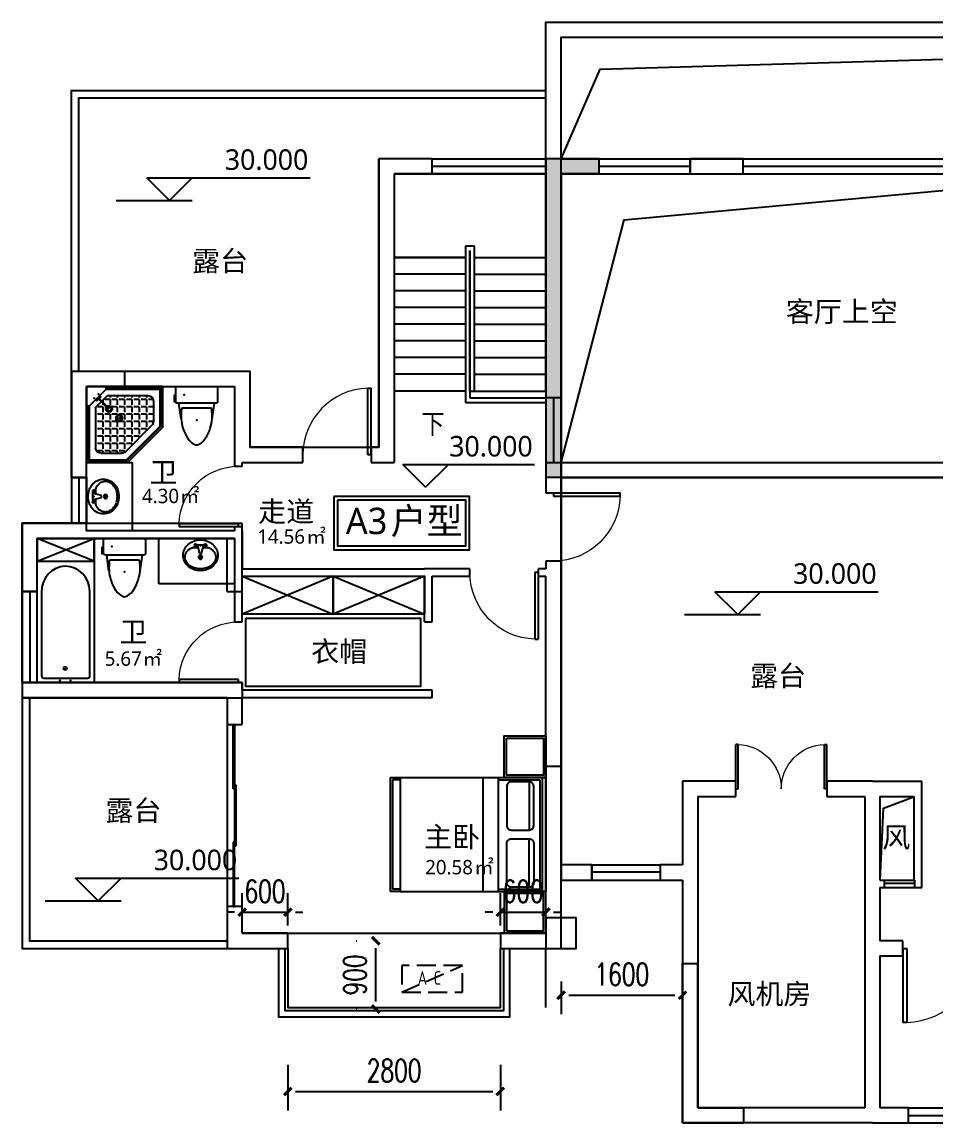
# Model space of a CAD drawing. Extents: x -1988865 to -1884162, y -260022 to -208037.
# Drawn here: x -1975855 to -1963818, y -245612 to -231112 of the extents above; entities that cross this region are included whole.
import ezdxf

# ---------------------------------------------------------------- set-up
doc = ezdxf.new("R2010")
doc.units = 0
doc.header["$LTSCALE"] = 1000
doc.header["$MEASUREMENT"] = 0
doc.linetypes.add('DASH', pattern=[0.35, 0.25, -0.1])
doc.linetypes.add('DOTE', pattern=[2.42, 2, -0.2, 0.02, -0.2])
for name, color, linetype in [('AREA', 6, 'Continuous'), ('BALCONY', 6, 'Continuous'), ('COLUMN', 9, 'Continuous'), ('DIM_ELEV', 3, 'Continuous'), ('DIM_SYMB', 3, 'Continuous'), ('DOTE', 177, 'DOTE'), ('FURNITURE', 167, 'Continuous'), ('K_EQUIPMENT', 6, 'Continuous'), ('LINE', 21, 'Continuous'), ('LVTRY', 6, 'Continuous'), ('PUB_DIM', 3, 'Continuous'), ('PUB_HATCH', 8, 'Continuous'), ('PUB_TEXT', 7, 'Continuous'), ('R_NAME', 1, 'Continuous'), ('STAIR', 2, 'Continuous'), ('WALL', 130, 'Continuous'), ('WINDOW', 153, 'Continuous')]:
    doc.layers.add(name, color=color, linetype=linetype)
doc.styles.add('_TCH_DIM_T3', font='SIMPLEX', dxfattribs={"width": 0.705882, "bigfont": 'GBCBIG'})
doc.styles.add('dim_font', font='tssdeng.shx', dxfattribs={"width": 0.7})
doc.styles.add('宋体字', font='msyh.ttf')
doc.styles.add('黑体', font='simhei.ttf', dxfattribs={"width": 0.85, "height": 10})
doc.dimstyles.new('_TCH_ARCH&&100', dxfattribs={"dimtxt": 297.5, "dimasz": 100, "dimexe": 250, "dimexo": 300, "dimgap": 126.25, "dimtad": 1, "dimdec": 0, "dimzin": 0, "dimdsep": 46, "dimtxsty": '_TCH_DIM_T3', "dimblk": '0912-_ArchTick', "dimcen": 0.09, "dimclrt": 7, "dimazin": 2, "dimtfac": 1, "dimtdec": 0, "dimtix": 1, "dimtmove": 2, "dimatfit": 3, "dimfxl": 1, "dimtolj": 1, "dimtzin": 0, "dimarcsym": 0})

# ---------------------------------------------------------------- blocks, each defined once
blk = doc.blocks.new('0912-0911-sdgeh5h43h55h')
at = {"layer": 'FURNITURE'}
for p, q in [((6183277, -683419), (6183277, -682790)), ((6184777, -682790), (6183277, -682790)), ((6184777, -684840), (6184777, -682790)), ((6184777, -682840), (6183277, -682840)), ((6184747, -682870), (6183307, -682870)), ((6183307, -683419), (6183307, -682870)), ((6184747, -683419), (6184747, -682870)), ((6183332, -683010), (6183969, -683010)), ((6184721, -683010), (6184085, -683010)), ((6184777, -683419), (6183277, -683419)), ((6183277, -684710), (6183277, -683419)), ((6184777, -683619), (6183277, -683619)), ((6184777, -684710), (6183277, -684710)), ((6183277, -684710), (6183277, -684840)), ((6183307, -684710), (6183307, -684810)), ((6184747, -684810), (6183307, -684810)), ((6184747, -684710), (6184747, -684810)), ((6184777, -684840), (6183277, -684840))]:
    blk.add_line(p, q, dxfattribs=at)
for points in [[(6182727, -683340), (6182727, -682790), (6183277, -682790), (6183277, -683340), (6182727, -683340), (6182727, -683160)], [(6185327, -683340), (6185327, -682790), (6184777, -682790), (6184777, -683340), (6185327, -683340), (6185327, -683160)]]:
    blk.add_lwpolyline(points, dxfattribs=at)
for points in [[(6182757, -683310), (6182757, -682820), (6183247, -682820), (6183247, -683310)], [(6185297, -683310), (6185297, -682820), (6184807, -682820), (6184807, -683310)]]:
    blk.add_lwpolyline(points, close=True, dxfattribs=at)
for points in [[(6183332, -683010), (6183332, -683245, 0.414214), (6183392, -683305), (6183909, -683305, 0.414214), (6183969, -683245), (6183969, -683010, 0.414214), (6183909, -682950), (6183392, -682950, 0.414214)], [(6184721, -683010), (6184721, -683245, -0.414214), (6184661, -683305), (6184144, -683305, -0.414214), (6184085, -683245), (6184085, -683010, -0.414214), (6184144, -682950), (6184661, -682950, -0.414214)]]:
    blk.add_lwpolyline(points, format="xyb", close=True, dxfattribs=at)
blk = doc.blocks.new('0912-0911-s1adf74asgasf')
at = {"layer": 'R_NAME'}
for points in [[(0, 700), (0, 0), (1790, 0), (1790, 700)], [(50, 650), (50, 50), (1740, 50), (1740, 650)]]:
    blk.add_lwpolyline(points, close=True, dxfattribs=at)
at = {"layer": 'R_NAME', "style": '宋体字'}
for s, p in [('户型', (751, 205)), ('A3', (159, 205))]:
    blk.add_text(s, height=347.1, dxfattribs=at).set_placement(p)
blk = doc.blocks.new('_FZHK')
blk.add_lwpolyline([(-0.5, -0.5), (0.5, -0.5), (0.5, 0.5), (-0.5, 0.5)], close=True)
blk = doc.blocks.new('0912-0911-dsf2w3e5r34')
at = {"layer": 'PUB_HATCH'}
for points in [[(756027, -706962), (755327, -706962), (755527, -707162), (756027, -707162)], [(755527, -707162), (755327, -706962), (755327, -711162), (755527, -711162)]]:
    blk.add_hatch(color=256, dxfattribs=at).paths.add_polyline_path(points)
at = {"layer": 'WALL'}
for p, q in [((756027, -706962), (755327, -706962)), ((755327, -706962), (755327, -711162)), ((756027, -707162), (756027, -706962)), ((756027, -707162), (755527, -707162)), ((755527, -707162), (755527, -711162)), ((749077, -711162), (749077, -709762)), ((749077, -709762), (749777, -709762)), ((749777, -709762), (749777, -709962)), ((749277, -711162), (749277, -709962)), ((749277, -709962), (749777, -709962)), ((749077, -711162), (749277, -711162)), ((755527, -711162), (755327, -711162)), ((748427, -712662), (748427, -711762)), ((748427, -711762), (751327, -711762)), ((751327, -712662), (751327, -711762)), ((748627, -712662), (748627, -711962)), ((748627, -711962), (751127, -711962)), ((751127, -712662), (751127, -711962)), ((748427, -712662), (748627, -712662)), ((751127, -712662), (751327, -712662)), ((748427, -713862), (751327, -713862)), ((748427, -713862), (748427, -714062)), ((751327, -713862), (751327, -714062)), ((748427, -714062), (751327, -714062)), ((755327, -716962), (755327, -714962)), ((755327, -714962), (755527, -714962)), ((755527, -716962), (755527, -714962)), ((757127, -719662), (757127, -717562)), ((757127, -717562), (757327, -717562)), ((757327, -719462), (757327, -717562)), ((757327, -719462), (757927, -719462)), ((757927, -719462), (757927, -719662)), ((757127, -719662), (757927, -719662))]:
    blk.add_line(p, q, dxfattribs=at)
at = {"layer": 'COLUMN', "xscale": 400, "yscale": 400, "zscale": 400}
blk.add_blockref('_FZHK', (755527, -717162), dxfattribs=at)
blk = doc.blocks.new('0912-0911-A$C1B2606B7')
at = {"linetype": 'DASH'}
blk.add_line((0, 0), (800, 350), dxfattribs=at)
blk.add_lwpolyline([(0, 0), (800, 0), (800, 350), (0, 350)], close=True, dxfattribs=at)
at = {"linetype": 'DASH', "style": 'dim_font', "width": 0.8}
blk.add_text('A C', height=180, dxfattribs=at).set_placement((210, 95))
blk = doc.blocks.new('0912-_ArchTick')
at = {"color": 0, "linetype": 'ByBlock', "const_width": 0.4}
blk.add_lwpolyline([(-0.5, -0.5), (0.5, 0.5)], dxfattribs=at)
blk = doc.blocks.new('*D39')
at = {"layer": 'Defpoints', "color": 0, "transparency": 16777216}
for p in [(-1968955, -242836), (-1969555, -243312), (-1968955, -243312)]:
    blk.add_point(p, dxfattribs=at)
at = {"layer": 'PUB_DIM', "color": 0, "lineweight": -2, "transparency": 16777216}
for p, q in [((-1969555, -243012), (-1969555, -242586)), ((-1968955, -243012), (-1968955, -242586)), ((-1969655, -242836), (-1969755, -242836)), ((-1969555, -242836), (-1968955, -242836)), ((-1968855, -242836), (-1968755, -242836))]:
    blk.add_line(p, q, dxfattribs=at)
at = {"layer": 'PUB_DIM', "color": 0, "lineweight": -2, "transparency": 16777216, "xscale": 100, "yscale": 100, "zscale": 100}
blk.add_blockref('0912-_ArchTick', (-1969555, -242836), dxfattribs=at)
at = {"layer": 'PUB_DIM', "color": 0, "lineweight": -2, "transparency": 16777216, "xscale": 100, "yscale": 100, "zscale": 100, "rotation": 180}
blk.add_blockref('0912-_ArchTick', (-1968955, -242836), dxfattribs=at)
at = {"layer": 'PUB_DIM', "color": 7, "transparency": 16777216, "insert": (-1969255, -242561), "char_height": 297.5, "attachment_point": 5, "style": '_TCH_DIM_T3'}
blk.add_mtext('\\A1;600', dxfattribs=at)
blk = doc.blocks.new('*D40')
at = {"layer": 'Defpoints', "color": 0, "transparency": 16777216}
for p in [(-1972355, -242836), (-1972955, -243312), (-1972355, -243312)]:
    blk.add_point(p, dxfattribs=at)
at = {"layer": 'PUB_DIM', "color": 0, "lineweight": -2, "transparency": 16777216}
for p, q in [((-1972955, -243012), (-1972955, -242586)), ((-1972355, -243012), (-1972355, -242586)), ((-1973055, -242836), (-1973155, -242836)), ((-1972955, -242836), (-1972355, -242836)), ((-1972255, -242836), (-1972155, -242836))]:
    blk.add_line(p, q, dxfattribs=at)
at = {"layer": 'PUB_DIM', "color": 0, "lineweight": -2, "transparency": 16777216, "xscale": 100, "yscale": 100, "zscale": 100}
blk.add_blockref('0912-_ArchTick', (-1972955, -242836), dxfattribs=at)
at = {"layer": 'PUB_DIM', "color": 0, "lineweight": -2, "transparency": 16777216, "xscale": 100, "yscale": 100, "zscale": 100, "rotation": 180}
blk.add_blockref('0912-_ArchTick', (-1972355, -242836), dxfattribs=at)
at = {"layer": 'PUB_DIM', "color": 7, "transparency": 16777216, "insert": (-1972655, -242561), "char_height": 297.5, "attachment_point": 5, "style": '_TCH_DIM_T3'}
blk.add_mtext('\\A1;600', dxfattribs=at)
blk = doc.blocks.new('*D43')
at = {"layer": 'Defpoints', "color": 0, "transparency": 16777216}
for p in [(-1968755, -243449), (-1967155, -243449), (-1967155, -243930)]:
    blk.add_point(p, dxfattribs=at)
at = {"layer": 'PUB_DIM', "color": 0, "lineweight": -2, "transparency": 16777216}
for p, q in [((-1968755, -243749), (-1968755, -244180)), ((-1967155, -243749), (-1967155, -244180)), ((-1968655, -243930), (-1967255, -243930))]:
    blk.add_line(p, q, dxfattribs=at)
at = {"layer": 'PUB_DIM', "color": 0, "lineweight": -2, "transparency": 16777216, "xscale": 100, "yscale": 100, "zscale": 100, "rotation": 180}
blk.add_blockref('0912-_ArchTick', (-1968755, -243930), dxfattribs=at)
at = {"layer": 'PUB_DIM', "color": 0, "lineweight": -2, "transparency": 16777216, "xscale": 100, "yscale": 100, "zscale": 100}
blk.add_blockref('0912-_ArchTick', (-1967155, -243930), dxfattribs=at)
at = {"layer": 'PUB_DIM', "color": 7, "transparency": 16777216, "insert": (-1967955, -243655), "char_height": 297.5, "attachment_point": 5, "style": '_TCH_DIM_T3'}
blk.add_mtext('\\A1;1600', dxfattribs=at)
blk = doc.blocks.new('*D44')
at = {"layer": 'Defpoints', "color": 0, "transparency": 16777216}
for p in [(-1972355, -244547), (-1969555, -244547), (-1969555, -245197)]:
    blk.add_point(p, dxfattribs=at)
at = {"layer": 'PUB_DIM', "color": 0, "lineweight": -2, "transparency": 16777216}
for p, q in [((-1972355, -244847), (-1972355, -245447)), ((-1969555, -244847), (-1969555, -245447)), ((-1972255, -245197), (-1969655, -245197))]:
    blk.add_line(p, q, dxfattribs=at)
at = {"layer": 'PUB_DIM', "color": 0, "lineweight": -2, "transparency": 16777216, "xscale": 100, "yscale": 100, "zscale": 100, "rotation": 180}
blk.add_blockref('0912-_ArchTick', (-1972355, -245197), dxfattribs=at)
at = {"layer": 'PUB_DIM', "color": 0, "lineweight": -2, "transparency": 16777216, "xscale": 100, "yscale": 100, "zscale": 100}
blk.add_blockref('0912-_ArchTick', (-1969555, -245197), dxfattribs=at)
at = {"layer": 'PUB_DIM', "color": 7, "transparency": 16777216, "insert": (-1970955, -244922), "char_height": 297.5, "attachment_point": 5, "style": '_TCH_DIM_T3'}
blk.add_mtext('\\A1;2800', dxfattribs=at)
blk = doc.blocks.new('*D46')
at = {"layer": 'Defpoints', "color": 0, "transparency": 16777216}
for p in [(-1971196, -243212), (-1971156, -243212), (-1971156, -244112)]:
    blk.add_point(p, dxfattribs=at)
at = {"layer": 'PUB_DIM', "color": 0, "lineweight": -2, "transparency": 16777216}
for p, q in [((-1971456, -243212), (-1971446, -243212)), ((-1971196, -244012), (-1971196, -243312)), ((-1971456, -244112), (-1971446, -244112))]:
    blk.add_line(p, q, dxfattribs=at)
at = {"layer": 'PUB_DIM', "color": 0, "lineweight": -2, "transparency": 16777216, "xscale": 100, "yscale": 100, "zscale": 100}
for p, rotation in [((-1971196, -243212), 90), ((-1971196, -244112), 270)]:
    blk.add_blockref('0912-_ArchTick', p, dxfattribs=dict(at, rotation=rotation))
at = {"layer": 'PUB_DIM', "color": 7, "transparency": 16777216, "insert": (-1971471, -243662), "char_height": 297.5, "attachment_point": 5, "rotation": 90, "style": '_TCH_DIM_T3'}
blk.add_mtext('\\A1;900', dxfattribs=at)
blk = doc.blocks.new('0912-0911-$DORLIB2D$00000001')
for p, q in [((0.45, 0.975), (0.5, 0.975)), ((0.45, 0), (0.45, 0.975)), ((0.5, 0), (0.5, 0.975)), ((0.5, 0), (0.45, 0))]:
    blk.add_line(p, q)
at = {"lineweight": 13}
blk.add_arc((0.475, 0), 0.975, 91.4693, 180, dxfattribs=at)
blk = doc.blocks.new('0912-0911-$WINLIB2D$00000002')
for p, q in [((-0.5, 0.5), (0.5, 0.5)), ((-0.5, 0.5), (-0.5, -0.5)), ((0.5, 0.5), (0.5, -0.5)), ((0.5, 0.0211), (-0.5, 0.0211)), ((-0.5, -0.5), (0.5, -0.5))]:
    blk.add_line(p, q)
blk = doc.blocks.new('0912-0911-$lvtry$00000244')
at = {"color": 0}
for p, q in [((-306, -80), (-306, -1050)), ((277, -52), (-277, -52)), ((306, -1039), (306, -80))]:
    blk.add_line(p, q, dxfattribs=at)
blk.add_lwpolyline([(360, 0), (360, -1400), (-360, -1400), (-360, 0)], close=True, dxfattribs=at)
for centre, major_axis, start_param, end_param in [((-277, -80), (-28.8, 0), 4.711889, 6.283108), ((277, -80), (-28.8, 0), 3.141692, 4.711889), ((0, -1043), (-306, 0), 0.024403, 3.153808)]:
    blk.add_ellipse(centre, major_axis=major_axis, ratio=0.972222, start_param=start_param, end_param=end_param, dxfattribs=at)
at = {"color": 0, "lineweight": 13}
blk.add_ellipse((6, -164), major_axis=(-24, 0), ratio=0.972222, start_param=3.141593, end_param=9.424778, dxfattribs=at)
at = {"color": 0}
for p in [(-62, -26), (75, -25), (6, -164)]:
    blk.add_point(p, dxfattribs=at)
blk = doc.blocks.new('0912-0911-$lvtry$00000179')
at = {"color": 0, "linetype": 'ByBlock'}
for p, q in [((-32, -102), (-92, -102)), ((-13, -178), (-40, -70)), ((35, -64), (-35, -64)), ((40, -70), (13, -178)), ((92, -102), (32, -102)), ((13, -178), (-13, -178))]:
    blk.add_line(p, q, dxfattribs=at)
blk.add_lwpolyline([(0, -406, 0.088425), (89, -391, 0.093738), (162, -347, 0.102376), (212, -280, 0.10945), (229, -203, 0.109452), (212, -127, 0.102376), (162, -60, 0.093738), (89, -16, 0.088423), (0, 0, 0.088427), (-89, -16, 0.093738), (-162, -60, 0.102376), (-212, -127, 0.109452), (-229, -203, 0.109451), (-212, -280, 0.102376), (-162, -347, 0.093738), (-89, -391, 0.088425)], format="xyb", close=True, dxfattribs=at)
for centre, radius in [((-64, -76), 20.4), ((-64, -76), 15.4), ((63, -76), 20.4), ((63, -76), 15.4), ((0, -229), 25.4)]:
    blk.add_circle(centre, radius, dxfattribs=at)
for centre, radius, start, end in [((-45, -252), 164, 126.8699, 151.0888), ((-18, -288), 210, 123.9045, 126.8699), ((-92, -178), 76.2, 90, 123.9045), ((-35, -68), 5, 90, 194.0362), ((35, -68), 5, 345.9638, 90), ((92, -178), 76.2, 57.7402, 90), ((45, -252), 164, 28.9112, 57.7402), ((-88, -229), 116, 151.0888, 180), ((-88, -229), 116, 180, 208.9112), ((-45, -205), 164, 208.9112, 233.1301), ((45, -205), 164, 306.8699, 331.0888), ((88, -229), 116, 0, 28.9112), ((88, -229), 116, 331.0888, 0), ((-18, -169), 210, 233.1301, 252.7421), ((0, -111), 270, 252.7421, 270), ((0, -111), 270, 270, 287.2579), ((18, -169), 210, 287.2579, 306.8699)]:
    blk.add_arc(centre, radius, start, end, dxfattribs=at)
at = {"color": 0}
for p in [(0, -76), (0, -229)]:
    blk.add_point(p, dxfattribs=at)
blk = doc.blocks.new('0912-0911-$lvtry$00000206')
at = {"color": 0}
for points in [[(-253, -220, -0.414214), (-275, -198), (-275, -22, -0.414214), (-253, 0), (253, 0, -0.414214), (275, -22), (275, -198, -0.414214), (253, -220)], [(181, -286), (-181, -286, 0.39219), (-201, -305), (-202, -326), (-204, -363), (-205, -398), (-204, -429), (-201, -459), (-197, -488), (-189, -518), (-180, -550), (-168, -584), (-153, -619), (-135, -654), (-114, -687), (-90, -717), (-63, -741), (-33, -760), (-12, -767, 0.15433), (12, -767), (33, -760), (63, -741), (90, -717), (114, -687), (135, -654), (153, -619), (168, -584), (180, -550), (189, -518), (197, -488), (201, -459), (204, -429), (205, -398), (204, -363), (202, -326), (201, -305, 0.39219)]]:
    blk.add_lwpolyline(points, format="xyb", close=True, dxfattribs=at)
blk.add_lwpolyline([(-275, -120), (-297, -120), (-297, -200), (-275, -200)], close=True, dxfattribs=at)
for points in [[(-205, -428), (-235, -220)], [(205, -428), (235, -220)]]:
    blk.add_lwpolyline(points, dxfattribs=at)
for p in [(-166, -109), (1, -443)]:
    blk.add_point(p, dxfattribs=at)
blk = doc.blocks.new('0912-0911-$lvtry$00000169')
at = {"color": 0}
for p, q in [((259, -36), (259, 0)), ((259, -36), (36, -259)), ((276, -120), (120, -276)), ((151, -144), (298, -291)), ((259, -24), (976, -24)), ((259, -36), (964, -36)), ((270, -213), (270, -143)), ((276, -120), (808, -120)), ((366, -213), (366, -143)), ((462, -213), (462, -143)), ((558, -213), (558, -143)), ((655, -213), (655, -143)), ((751, -213), (751, -143)), ((847, -213), (847, -143)), ((964, -36), (976, -24)), ((964, -36), (964, -525)), ((976, -24), (976, -530)), ((36, -259), (0, -259)), ((24, -259), (24, -976)), ((36, -259), (36, -964)), ((120, -276), (120, -808)), ((144, -151), (291, -298)), ((173, -309), (173, -239)), ((183, -213), (205, -213)), ((220, -213), (243, -213)), ((270, -213), (340, -213)), ((270, -263), (270, -239)), ((366, -213), (436, -213)), ((366, -309), (366, -239)), ((462, -213), (532, -213)), ((462, -309), (462, -239)), ((558, -213), (628, -213)), ((558, -309), (558, -239)), ((655, -213), (725, -213)), ((655, -309), (655, -239)), ((751, -213), (821, -213)), ((751, -309), (751, -239)), ((847, -213), (880, -213)), ((847, -309), (847, -239)), ((880, -192), (880, -460)), ((120, -309), (147, -309)), ((120, -405), (147, -405)), ((173, -309), (243, -309)), ((173, -405), (173, -335)), ((173, -405), (243, -405)), ((173, -501), (173, -431)), ((270, -405), (270, -335)), ((270, -405), (340, -405)), ((270, -501), (270, -431)), ((334, -309), (340, -309)), ((366, -309), (436, -309)), ((366, -405), (366, -335)), ((366, -405), (379, -405)), ((366, -501), (366, -431)), ((462, -309), (532, -309)), ((462, -405), (462, -335)), ((462, -405), (532, -405)), ((462, -501), (462, -431)), ((558, -309), (628, -309)), ((558, -405), (558, -335)), ((558, -405), (628, -405)), ((558, -501), (558, -431)), ((655, -309), (725, -309)), ((655, -405), (655, -335)), ((655, -405), (725, -405)), ((655, -501), (655, -431)), ((751, -309), (821, -309)), ((751, -405), (751, -335)), ((751, -405), (821, -405)), ((751, -501), (751, -431)), ((847, -309), (880, -309)), ((847, -405), (847, -335)), ((847, -405), (880, -405)), ((847, -501), (847, -431)), ((120, -501), (147, -501)), ((173, -501), (243, -501)), ((173, -598), (173, -528)), ((270, -501), (340, -501)), ((270, -598), (270, -528)), ((366, -501), (436, -501)), ((366, -598), (366, -528)), ((462, -501), (532, -501)), ((462, -598), (462, -528)), ((859, -511), (511, -859)), ((964, -525), (525, -964)), ((976, -530), (530, -976)), ((558, -501), (628, -501)), ((558, -598), (558, -528)), ((655, -501), (725, -501)), ((655, -598), (655, -528)), ((751, -501), (821, -501)), ((751, -598), (751, -528)), ((847, -501), (867, -501)), ((964, -525), (976, -530)), ((120, -598), (147, -598)), ((120, -694), (147, -694)), ((173, -598), (243, -598)), ((173, -694), (173, -624)), ((173, -694), (243, -694)), ((173, -790), (173, -720)), ((270, -598), (340, -598)), ((270, -694), (270, -624)), ((270, -694), (340, -694)), ((270, -790), (270, -720)), ((366, -598), (436, -598)), ((366, -694), (366, -624)), ((366, -694), (436, -694)), ((366, -790), (366, -720)), ((462, -598), (532, -598)), ((462, -694), (462, -624)), ((462, -694), (532, -694)), ((462, -790), (462, -720)), ((558, -598), (628, -598)), ((558, -694), (558, -624)), ((558, -694), (628, -694)), ((558, -790), (558, -720)), ((655, -598), (725, -598)), ((655, -694), (655, -624)), ((655, -694), (676, -694)), ((751, -598), (773, -598)), ((120, -790), (147, -790)), ((173, -790), (243, -790)), ((173, -878), (173, -816)), ((270, -790), (340, -790)), ((270, -880), (270, -816)), ((366, -790), (436, -790)), ((366, -880), (366, -816)), ((462, -790), (532, -790)), ((462, -880), (462, -816)), ((558, -790), (580, -790)), ((36, -964), (24, -976)), ((24, -976), (530, -976)), ((36, -964), (525, -964)), ((192, -880), (460, -880)), ((525, -964), (530, -976))]:
    blk.add_line(p, q, dxfattribs=at)
blk.add_lwpolyline([(0, 0), (0, -1000), (540, -1000), (1000, -540), (1000, 0)], close=True)
for points in [[(0, 0), (0, -1000)], [(0, 0), (1000, 0)], [(1000, 0), (1000, -540)], [(190, -136), (178, -148), (162, -132), (174, -121)], [(136, -190), (148, -178), (132, -162), (121, -174)], [(1000, -540), (540, -1000)], [(0, -1000), (540, -1000)]]:
    blk.add_lwpolyline(points, close=True, dxfattribs=at)
for radius in [43.8, 31.1]:
    blk.add_circle((416, -428), radius, dxfattribs=at)
for centre, radius, start, end in [((808, -192), 72, 0, 90), ((296, -296), 40.6, 142.583, 128.4197), ((296, -296), 28.6, 145.828, 125.6599), ((808, -460), 72, 315, 0), ((192, -808), 72, 180, 270), ((460, -808), 72, 270, 315)]:
    blk.add_arc(centre, radius, start, end, dxfattribs=at)
for p in [(156, -102), (103, -156), (416, -428)]:
    blk.add_point(p, dxfattribs=at)
blk = doc.blocks.new('0912-0911-$DorLib2D$00000132')
at = {"color": 0, "linetype": 'Continuous'}
for p, q in [((-0.5, 0.1042), (-0.5, 0)), ((-0.1467, 0.1042), (-0.5, 0.1042)), ((-0.1467, 0), (-0.1467, 0.1042)), ((0.1467, 0.1042), (0.5, 0.1042)), ((0.1467, 0), (0.1467, 0.1042)), ((0.5, 0.1042), (0.5, 0)), ((-0.5, 0), (-0.1467, 0)), ((-0.1667, 0), (0.1667, 0)), ((-0.1667, -0.1042), (-0.1667, 0)), ((0.5, 0), (0.1467, 0)), ((0.1667, 0), (0.1667, -0.1042)), ((0.1667, -0.1042), (-0.1667, -0.1042))]:
    blk.add_line(p, q, dxfattribs=at)
blk = doc.blocks.new('0912-$DorLib2D$00000002')
for p, q in [((-0.5, 0), (-0.5, 0.4875)), ((-0.475, 0.4875), (-0.5, 0.4875)), ((-0.475, 0), (-0.475, 0.4875)), ((0.475, 0), (0.475, 0.4875)), ((0.475, 0.4875), (0.5, 0.4875)), ((0.5, 0), (0.5, 0.4875)), ((-0.5, 0), (-0.475, 0)), ((0.5, 0), (0.475, 0))]:
    blk.add_line(p, q)
at = {"lineweight": 13}
for centre, start, end in [((-0.4875, 0), 0, 88.53072), ((0.4875, 0), 91.46928, 180)]:
    blk.add_arc(centre, 0.4875, start, end, dxfattribs=at)
blk = doc.blocks.new('0912-$WINLIB2D$00000002')
for p, q in [((-0.5, 0.5), (0.5, 0.5)), ((-0.5, 0.5), (-0.5, -0.5)), ((0.5, 0.5), (0.5, -0.5)), ((0.5, 0.021), (-0.5, 0.021)), ((-0.5, -0.5), (0.5, -0.5))]:
    blk.add_line(p, q)

msp = doc.modelspace()

# ---------------------------------------------------------------- linework, layer by layer
at = {"layer": 'BALCONY'}
for p, q in [((-1968855.2, -236062.4), (-1968855.2, -236912.4)), ((-1968755.2, -236062.4), (-1968755.2, -236912.4))]:
    msp.add_line(p, q, dxfattribs=at)
for points in [[(-1968955.2, -232912.4), (-1968955.2, -231112.4), (-1953555.2, -231112.4), (-1953555.2, -232912.4)], [(-1968755.2, -232912.4), (-1968755.2, -231312.4), (-1953755.2, -231312.4), (-1953755.2, -232912.4)], [(-1975205.2, -235712.4), (-1975205.2, -232012.4), (-1968955.2, -232012.4)], [(-1975105.2, -235712.4), (-1975105.2, -232112.4), (-1968955.2, -232112.4)], [(-1975855.2, -240012.4), (-1975855.2, -243312.4), (-1973155.2, -243312.4)], [(-1975755.2, -240012.4), (-1975755.2, -243212.4), (-1973155.2, -243212.4)]]:
    msp.add_lwpolyline(points, dxfattribs=at)
at = {"layer": 'DIM_ELEV'}
for p, q in [((-1973913.3, -233464.1), (-1974213.3, -233164.1)), ((-1974213.3, -233164.1), (-1972061.8, -233164.1)), ((-1973913.3, -233464.1), (-1973613.3, -233164.1)), ((-1974613.3, -233464.1), (-1973613.3, -233464.1)), ((-1970539, -237239.6), (-1970839, -236939.6)), ((-1970839, -236939.6), (-1969106.5, -236939.6)), ((-1970539, -237239.6), (-1970239, -236939.6)), ((-1966429.1, -238915.6), (-1966729.1, -238615.6)), ((-1966729.1, -238615.6), (-1964577.6, -238615.6)), ((-1966429.1, -238915.6), (-1966129.1, -238615.6)), ((-1967129.1, -238915.6), (-1966129.1, -238915.6)), ((-1974850.2, -242688.1), (-1975150.2, -242388.1)), ((-1975150.2, -242388.1), (-1972998.7, -242388.1)), ((-1974850.2, -242688.1), (-1974550.2, -242388.1)), ((-1975550.2, -242688.1), (-1974550.2, -242688.1))]:
    msp.add_line(p, q, dxfattribs=at)
at = {"layer": 'DIM_SYMB'}
msp.add_lwpolyline([(-1970455.2, -236082.4, 0, 0, 0), (-1970455.2, -233662.4, 0, 0, 0), (-1969455.2, -233662.4, 0, 0, 0), (-1969455.2, -235562.4, 80, 0, 0), (-1969455.2, -235862.4, 0, 0, 0)], format="xyseb", dxfattribs=at)
at = {"layer": 'FURNITURE'}
for points in [[(-1974905.2, -237912.4), (-1975655.2, -237912.4), (-1975655.2, -238212.4), (-1974905.2, -238212.4)], [(-1971755.2, -238912.4), (-1972955.2, -238912.4), (-1972955.2, -238412.4), (-1971755.2, -238412.4)], [(-1970555.2, -238912.4), (-1971755.2, -238912.4), (-1971755.2, -238412.4), (-1970555.2, -238412.4)], [(-1972905.2, -238962.4), (-1970605.2, -238962.4), (-1970605.2, -239862.4), (-1972905.2, -239862.4)]]:
    msp.add_lwpolyline(points, close=True, dxfattribs=at)
for points in [[(-1975655.2, -238212.4), (-1974905.2, -237912.4), (-1974905.2, -238212.4), (-1975655.2, -237912.4)], [(-1972955.2, -238412.4), (-1971755.2, -238912.4), (-1971755.2, -238412.4), (-1972955.2, -238912.4)], [(-1971755.2, -238412.4), (-1970555.2, -238912.4), (-1970555.2, -238412.4), (-1971755.2, -238912.4)]]:
    msp.add_lwpolyline(points, dxfattribs=at)
at = {"layer": 'LINE'}
for points in [[(-1968755.2, -232912.4), (-1968240.6, -231734.6), (-1953755.2, -231312.4)], [(-1968755.2, -236912.4), (-1967925.8, -233719.3), (-1961355.2, -233112.4)]]:
    msp.add_lwpolyline(points, dxfattribs=at)
msp.add_lwpolyline([(-1968755.2, -232912.4), (-1953755.2, -232912.4), (-1953755.2, -237112.4), (-1968755.2, -237112.4)], close=True, dxfattribs=at)
at = {"layer": 'LVTRY'}
for points in [[(-1974405.2, -237812.4), (-1975005.2, -237812.4), (-1975005.2, -236912.4), (-1974405.2, -236912.4)], [(-1974055.2, -238512.4), (-1974055.2, -237912.4), (-1973055.2, -237912.4), (-1973055.2, -238512.4)]]:
    msp.add_lwpolyline(points, close=True, dxfattribs=at)
at = {"layer": 'PUB_DIM'}
msp.add_lwpolyline([(-1964551.1, -242412.4), (-1964507.6, -241465.3), (-1964101.1, -241312.4)], dxfattribs=at)
at = {"layer": 'STAIR'}
for p, q in [((-1968955.2, -233112.4), (-1970955.2, -233112.4)), ((-1970955.2, -233112.4), (-1970955.2, -234212.4)), ((-1968955.2, -234212.4), (-1968955.2, -233112.4)), ((-1969895.2, -234062.4), (-1970015.2, -234062.4)), ((-1970015.2, -234062.4), (-1970015.2, -236122.4)), ((-1969955.2, -235972.4), (-1969955.2, -234122.4)), ((-1969955.2, -234122.4), (-1969955.2, -234122.4)), ((-1969955.2, -234122.4), (-1969955.2, -236062.4)), ((-1969895.2, -235972.4), (-1969895.2, -234062.4)), ((-1970955.2, -234212.4), (-1970955.2, -235972.4)), ((-1970015.2, -234212.4), (-1970955.2, -234212.4)), ((-1970955.2, -234212.4), (-1970015.2, -234212.4)), ((-1969955.2, -235972.4), (-1969955.2, -234212.4)), ((-1969955.2, -234212.4), (-1969955.2, -235972.4)), ((-1969895.2, -234212.4), (-1968955.2, -234212.4)), ((-1969895.2, -234212.4), (-1968955.2, -234212.4)), ((-1968955.2, -235972.4), (-1968955.2, -234212.4)), ((-1970015.2, -234432.4), (-1970955.2, -234432.4)), ((-1969895.2, -234432.4), (-1968955.2, -234432.4)), ((-1970015.2, -234652.4), (-1970955.2, -234652.4)), ((-1969895.2, -234652.4), (-1968955.2, -234652.4)), ((-1970015.2, -234872.4), (-1970955.2, -234872.4)), ((-1969895.2, -234872.4), (-1968955.2, -234872.4)), ((-1970015.2, -235092.4), (-1970955.2, -235092.4)), ((-1969895.2, -235092.4), (-1968955.2, -235092.4)), ((-1970015.2, -235312.4), (-1970955.2, -235312.4)), ((-1969895.2, -235312.4), (-1968955.2, -235312.4)), ((-1970015.2, -235532.4), (-1970955.2, -235532.4)), ((-1969895.2, -235532.4), (-1968955.2, -235532.4)), ((-1970015.2, -235752.4), (-1970955.2, -235752.4)), ((-1969895.2, -235752.4), (-1968955.2, -235752.4)), ((-1970015.2, -235972.4), (-1970955.2, -235972.4)), ((-1969955.2, -235972.4), (-1969895.2, -235972.4)), ((-1969955.2, -235972.4), (-1969895.2, -235972.4)), ((-1969955.2, -235972.4), (-1969955.2, -235972.4)), ((-1969895.2, -235972.4), (-1968955.2, -235972.4)), ((-1970015.2, -236122.4), (-1968955.2, -236122.4)), ((-1969955.2, -236062.4), (-1968955.2, -236062.4)), ((-1968955.2, -236062.4), (-1968955.2, -236122.4))]:
    msp.add_line(p, q, dxfattribs=at)
at = {"layer": 'WALL'}
for p, q in [((-1970455.2, -232912.4), (-1971155.2, -232912.4)), ((-1971155.2, -232912.4), (-1971155.2, -236712.4)), ((-1970455.2, -233112.4), (-1970455.2, -232912.4)), ((-1968855.2, -232912.4), (-1968955.2, -232912.4)), ((-1968955.2, -232912.4), (-1968955.2, -233112.4)), ((-1968255.2, -232912.4), (-1968855.2, -232912.4)), ((-1968255.2, -233112.4), (-1968255.2, -232912.4)), ((-1966355.2, -232912.4), (-1967055.2, -232912.4)), ((-1967055.2, -232912.4), (-1967055.2, -233112.4)), ((-1966355.2, -233112.4), (-1966355.2, -232912.4)), ((-1970955.2, -233112.4), (-1970455.2, -233112.4)), ((-1970955.2, -233112.4), (-1970955.2, -236912.4)), ((-1968955.2, -233112.4), (-1968955.2, -236062.4)), ((-1968755.2, -233112.4), (-1968755.2, -236062.4)), ((-1968755.2, -233112.4), (-1968255.2, -233112.4)), ((-1967055.2, -233112.4), (-1966355.2, -233112.4)), ((-1975205.2, -235712.4), (-1975205.2, -237112.4)), ((-1975205.2, -235712.4), (-1972855.2, -235712.4)), ((-1972855.2, -235712.4), (-1972855.2, -236712.4)), ((-1975005.2, -237112.4), (-1975005.2, -235912.4)), ((-1975005.2, -235912.4), (-1973055.2, -235912.4)), ((-1973055.2, -235912.4), (-1973055.2, -236812.4)), ((-1968755.2, -236062.4), (-1968955.2, -236062.4)), ((-1972155.2, -236712.4), (-1972855.2, -236712.4)), ((-1972155.2, -236912.4), (-1972155.2, -236712.4)), ((-1971155.2, -236712.4), (-1971255.2, -236712.4)), ((-1971255.2, -236712.4), (-1971255.2, -236912.4)), ((-1973055.2, -236812.4), (-1973055.2, -236962.4)), ((-1972955.2, -236912.4), (-1972155.2, -236912.4)), ((-1972955.2, -236962.4), (-1972955.2, -236912.4)), ((-1971255.2, -236912.4), (-1970955.2, -236912.4)), ((-1968955.2, -236912.4), (-1962655.2, -236912.4)), ((-1968955.2, -236912.4), (-1968955.2, -237312.4)), ((-1973055.2, -236962.4), (-1972955.2, -236962.4)), ((-1975205.2, -237112.4), (-1975005.2, -237112.4)), ((-1968755.2, -237112.4), (-1962755.2, -237112.4)), ((-1968755.2, -237312.4), (-1968755.2, -237112.4)), ((-1968955.2, -237312.4), (-1968755.2, -237312.4)), ((-1975855.2, -237712.4), (-1975855.2, -238612.4)), ((-1975205.2, -237712.4), (-1975855.2, -237712.4)), ((-1975005.2, -237712.4), (-1975205.2, -237712.4)), ((-1975005.2, -237812.4), (-1975005.2, -237712.4)), ((-1972955.2, -237762.4), (-1973055.2, -237762.4)), ((-1973055.2, -237762.4), (-1973055.2, -237812.4)), ((-1972955.2, -237812.4), (-1972955.2, -237762.4)), ((-1975655.2, -238612.4), (-1975655.2, -237912.4)), ((-1975105.2, -237912.4), (-1975655.2, -237912.4)), ((-1973055.2, -237912.4), (-1975105.2, -237912.4)), ((-1973055.2, -237812.4), (-1975005.2, -237812.4)), ((-1973055.2, -237912.4), (-1973055.2, -238312.4)), ((-1972955.2, -237812.4), (-1972955.2, -238312.4)), ((-1968755.2, -238212.4), (-1968955.2, -238212.4)), ((-1968955.2, -238212.4), (-1968955.2, -238312.4)), ((-1968755.2, -238312.4), (-1968755.2, -238212.4)), ((-1973055.2, -238312.4), (-1973055.2, -239012.4)), ((-1972955.2, -238312.4), (-1970555.2, -238312.4)), ((-1969955.2, -238312.4), (-1970555.2, -238312.4)), ((-1969955.2, -238412.4), (-1969955.2, -238312.4)), ((-1968955.2, -238312.4), (-1969055.2, -238312.4)), ((-1969055.2, -238312.4), (-1969055.2, -238412.4)), ((-1968755.2, -242212.4), (-1968755.2, -238312.4)), ((-1972955.2, -239012.4), (-1972955.2, -238412.4)), ((-1972955.2, -238412.4), (-1970555.2, -238412.4)), ((-1970555.2, -239012.4), (-1970555.2, -238412.4)), ((-1970455.2, -239012.4), (-1970455.2, -238412.4)), ((-1970455.2, -238412.4), (-1969955.2, -238412.4)), ((-1969055.2, -238412.4), (-1968955.2, -238412.4)), ((-1968955.2, -242312.4), (-1968955.2, -238412.4)), ((-1975855.2, -238612.4), (-1975655.2, -238612.4)), ((-1973055.2, -239012.4), (-1972955.2, -239012.4)), ((-1970555.2, -239012.4), (-1970455.2, -239012.4)), ((-1975655.2, -239812.4), (-1975855.2, -239812.4)), ((-1975855.2, -239812.4), (-1975855.2, -240012.4)), ((-1973055.2, -239812.4), (-1975655.2, -239812.4)), ((-1972955.2, -239812.4), (-1973055.2, -239812.4)), ((-1973055.2, -239812.4), (-1973055.2, -239812.4)), ((-1972955.2, -239912.4), (-1972955.2, -239812.4)), ((-1970455.2, -239912.4), (-1972955.2, -239912.4)), ((-1970455.2, -240012.4), (-1970455.2, -239912.4)), ((-1973155.2, -240012.4), (-1975855.2, -240012.4)), ((-1973155.2, -240012.4), (-1973155.2, -240362.4)), ((-1970455.2, -240012.4), (-1972955.2, -240012.4)), ((-1972955.2, -240012.4), (-1972955.2, -240012.4)), ((-1972955.2, -240362.4), (-1972955.2, -240012.4)), ((-1973155.2, -240362.4), (-1972955.2, -240362.4)), ((-1967155.2, -241112.4), (-1967155.2, -242212.4)), ((-1966455.2, -241112.4), (-1967155.2, -241112.4)), ((-1966455.2, -241312.4), (-1966455.2, -241112.4)), ((-1964655.2, -241112.4), (-1965255.2, -241112.4)), ((-1965255.2, -241112.4), (-1965255.2, -241312.4)), ((-1964655.2, -241112.4), (-1964005.2, -241112.4)), ((-1964005.2, -242512.4), (-1964005.2, -241112.4)), ((-1966955.2, -241312.4), (-1966955.2, -242312.4)), ((-1966955.2, -241312.4), (-1966455.2, -241312.4)), ((-1965255.2, -241312.4), (-1964755.2, -241312.4)), ((-1964755.2, -241312.4), (-1964755.2, -242412.4)), ((-1964555.2, -241312.4), (-1964555.2, -242412.4)), ((-1964555.2, -241312.4), (-1964105.2, -241312.4)), ((-1964105.2, -242412.4), (-1964105.2, -241312.4)), ((-1968351.1, -242212.4), (-1968755.2, -242212.4)), ((-1968351.1, -242412.4), (-1968351.1, -242212.4)), ((-1967155.2, -242212.4), (-1967451.1, -242212.4)), ((-1967451.1, -242212.4), (-1967451.1, -242412.4)), ((-1968955.2, -243112.4), (-1968955.2, -242312.4)), ((-1968755.2, -243312.4), (-1968755.2, -242412.4)), ((-1968755.2, -242412.4), (-1968351.1, -242412.4)), ((-1967451.1, -242412.4), (-1967155.2, -242412.4)), ((-1967155.2, -242412.4), (-1967155.2, -245612.4)), ((-1966955.2, -242312.4), (-1966955.2, -245412.4)), ((-1964755.2, -242412.4), (-1964755.2, -243312.4)), ((-1964555.2, -242412.4), (-1964105.2, -242412.4)), ((-1964555.2, -242512.4), (-1964555.2, -243212.4)), ((-1964555.2, -242512.4), (-1964005.2, -242512.4)), ((-1972955.2, -242762.4), (-1973155.2, -242762.4)), ((-1973155.2, -242762.4), (-1973155.2, -243112.4)), ((-1972955.2, -243112.4), (-1972955.2, -242762.4)), ((-1973155.2, -243112.4), (-1973155.2, -243112.4)), ((-1973155.2, -243112.4), (-1973155.2, -243312.4)), ((-1972355.2, -243112.4), (-1972955.2, -243112.4)), ((-1972355.2, -243312.4), (-1972355.2, -243112.4)), ((-1968955.2, -243112.4), (-1969551.1, -243112.4)), ((-1969551.1, -243112.4), (-1969551.1, -243312.4)), ((-1964253.2, -243212.4), (-1964555.2, -243212.4)), ((-1964253.2, -243412.4), (-1964253.2, -243212.4)), ((-1973155.2, -243312.4), (-1973055.2, -243312.4)), ((-1973055.2, -243312.4), (-1972355.2, -243312.4)), ((-1969551.1, -243312.4), (-1968755.2, -243312.4)), ((-1964755.2, -243312.4), (-1964755.2, -245412.4)), ((-1964555.2, -243412.4), (-1964253.2, -243412.4)), ((-1964555.2, -243412.4), (-1964555.2, -245412.4)), ((-1964755.2, -245412.4), (-1966955.2, -245412.4)), ((-1964180.2, -245412.4), (-1964555.2, -245412.4)), ((-1964180.2, -245612.4), (-1964180.2, -245412.4)), ((-1964655.2, -245612.4), (-1967155.2, -245612.4)), ((-1964655.2, -245612.4), (-1964180.2, -245612.4))]:
    msp.add_line(p, q, dxfattribs=at)
for points in [[(-1975205.2, -235712.4), (-1972855.2, -235712.4), (-1972855.2, -236712.4), (-1971155.2, -236712.4), (-1971155.2, -232912.4)], [(-1975205.2, -235712.4), (-1975205.2, -237712.4), (-1975855.2, -237712.4), (-1975855.2, -240012.4)], [(-1962755.2, -237112.4), (-1968755.2, -237112.4), (-1968755.2, -242412.4)], [(-1975855.2, -240012.4), (-1973155.2, -240012.4), (-1973155.2, -242762.4)]]:
    msp.add_lwpolyline(points, dxfattribs=at)
at = {"layer": 'WINDOW'}
for p, q in [((-1972155.2, -236712.4), (-1971255.2, -236712.4)), ((-1968755.2, -238212.4), (-1968755.2, -237312.4)), ((-1972955.2, -243112.4), (-1968955.2, -243112.4)), ((-1972355.2, -243112.4), (-1969551.1, -243112.4)), ((-1968955.2, -244092.4), (-1968955.2, -243312.4))]:
    msp.add_line(p, q, dxfattribs=at)
for points in [[(-1972475.2, -243312.4), (-1972475.2, -244212.4), (-1969431.1, -244212.4), (-1969431.1, -243312.4)], [(-1972395.2, -243312.4), (-1972395.2, -244132.4), (-1969511.1, -244132.4), (-1969511.1, -243312.4)], [(-1972355.2, -243312.4), (-1972355.2, -244092.4), (-1969551.1, -244092.4), (-1969551.1, -243312.4)]]:
    msp.add_lwpolyline(points, dxfattribs=at)

# ---------------------------------------------------------------- block references
at = {"layer": 'AREA'}
msp.add_blockref('0912-0911-s1adf74asgasf', (-1971749.8, -238061.8), dxfattribs=at)
at = {"layer": 'DOTE'}
msp.add_blockref('0912-0911-dsf2w3e5r34', (-2724281.7, 474049.4), dxfattribs=at)
at = {"layer": 'FURNITURE', "xscale": -1, "rotation": 270}
msp.add_blockref('0912-0911-sdgeh5h43h55h', (-1286165.4, -6425839.1), dxfattribs=at)
at = {"layer": 'K_EQUIPMENT'}
msp.add_blockref('0912-0911-A$C1B2606B7', (-1970854.1, -243887.4), dxfattribs=at)
at = {"layer": 'LVTRY', "yscale": -1}
for name, p, rotation in [('0912-0911-$lvtry$00000169', (-1975005.2, -235912.4), 269.9999999999759), ('0912-0911-$lvtry$00000179', (-1974985.2, -237362.4), 270), ('0912-0911-$lvtry$00000179', (-1973505.2, -237932.4), 180)]:
    msp.add_blockref(name, p, dxfattribs=dict(at, rotation=rotation))
at = {"layer": 'LVTRY'}
for p, rotation in [((-1973555.2, -235912.4), 359.9999999999999), ((-1974505.2, -237912.4), 359.9999999999998)]:
    msp.add_blockref('0912-0911-$lvtry$00000206', p, dxfattribs=dict(at, rotation=rotation))
at = {"layer": 'LVTRY', "xscale": 1.041666666670547, "yscale": 1.142857142702144, "rotation": 180.0000000000073}
msp.add_blockref('0912-0911-$lvtry$00000244', (-1975280.2, -239812.4, 0), dxfattribs=at)
at = {"layer": 'WINDOW'}
for name, p, xscale, yscale, zscale in [('0912-0911-$WINLIB2D$00000002', (-1969705.2, -233012.4), 1499.999994695303, -200, 1499.999994695303), ('0912-0911-$WINLIB2D$00000002', (-1967655.2, -233012.4), 1199.999994613696, -200, 1199.999994613696), ('0912-0911-$WINLIB2D$00000002', (-1964155.2, -233012.4), 4399.999999918276, -200, 4399.999999918276), ('0912-0911-$DORLIB2D$00000001', (-1971705.2, -236812.4), 900, 900, 900), ('0912-0911-$DORLIB2D$00000001', (-1969505.2, -238362.4), 900, -900, 900)]:
    msp.add_blockref(name, p, dxfattribs=dict(at, xscale=xscale, yscale=yscale, zscale=zscale))
for name, p, xscale, yscale, zscale, rotation in [('0912-0911-$DORLIB2D$00000001', (-1973005.2, -237362.4), 800, -800, 800, 270.00000000004), ('0912-0911-$WINLIB2D$00000002', (-1975105.2, -237412.4), 600, 200, 600, 270), ('0912-0911-$DORLIB2D$00000001', (-1968855.2, -237762.4), 900, -900, 900, 89.99999999998975), ('0912-0911-$WINLIB2D$00000002', (-1975755.2, -239212.4), -1200, 200, -1200, 270.0000000000382), ('0912-0911-$DORLIB2D$00000001', (-1973005.2, -239412.4), 800, -800, 800, 270.0000000000333), ('0912-0911-$DorLib2D$00000132', (-1973055.2, -241562.4), 2400, -200, 2400, 270.0000000000404), ('0912-$DorLib2D$00000002', (-1965855.2, -241212.4), -1200, 1200, -1200, 7.6428e-12), ('0912-0911-$WINLIB2D$00000002', (-1967901.1, -242312.4), 900, 200, 900, 7.4112e-12), ('0912-$WINLIB2D$00000002', (-1964301.1, -242462.4), 400, 100, 400, 359.999999999715), ('0912-0911-$DORLIB2D$00000001', (-1963753.2, -243312.4), -1000, -1000, -1000, 6.6701e-12), ('0912-0911-$WINLIB2D$00000002', (-1963430.2, -245512.4), -1500, 200, -1500, 180)]:
    msp.add_blockref(name, p, dxfattribs=dict(at, xscale=xscale, yscale=yscale, zscale=zscale, rotation=rotation))

# ---------------------------------------------------------------- texts
at = {"layer": 'PUB_TEXT', "style": '宋体字'}
for p in [(-1973184.2, -233059.1), (-1970228.8, -236834.6), (-1965699.9, -238510.6), (-1974121, -242283.1)]:
    msp.add_text('30.000', height=270, dxfattribs=at).set_placement(p)
at = {"layer": 'PUB_TEXT', "style": '黑体', "width": 0.85}
msp.add_text('下', height=262.9, dxfattribs=at).set_placement((-1970595.1, -236537.4))
at = {"layer": 'R_NAME', "style": '宋体字'}
for s, height, p in [('露台', 270, (-1973614.2, -234394.9)), ('客厅上空', 270, (-1965794, -235061.3)), ('卫', 270, (-1974176.1, -237178.2)), ('4.30', 189, (-1974274.7, -237448.7)), ('㎡', 189, (-1973775, -237448.7)), ('走道', 270, (-1972743.8, -237694.4)), ('14.56', 189, (-1972757, -237982.9)), ('㎡', 189, (-1972110.7, -237982.9)), ('卫', 270, (-1974572.3, -239279)), ('卫', 270, (-1974572.3, -239279)), ('衣帽', 270, (-1972045.9, -239537.3)), ('㎡', 189, (-1974266.9, -239591.1)), ('5.67', 189, (-1974766.6, -239591.1)), ('露台', 270, (-1966264.9, -239857.3)), ('露台', 270, (-1974756.2, -241631.9)), ('主卧', 270, (-1970559.4, -241979.2)), ('风', 270, (-1964525.7, -241985.4)), ('20.58', 189, (-1970545.6, -242337.7)), ('㎡', 189, (-1969899.3, -242337.7)), ('风机房', 270, (-1966563.6, -244047.5))]:
    msp.add_text(s, height=height, dxfattribs=at).set_placement(p)

# ---------------------------------------------------------------- dimensions: what is measured, and where the dimension line sits
at = {"layer": 'PUB_DIM'}
for p1, p2, distance, picture, middle in [((-1972955.2, -243312.4), (-1972355.2, -243312.4), 475.9, '*D40', (-1972655.2, -242561.4)), ((-1969555.2, -243312.2), (-1968955.2, -243312.2), 475.9, '*D39', (-1969255.2, -242561.3)), ((-1971155.6, -244112.4), (-1971155.6, -243212.4), 40.1, '*D46', (-1971470.7, -243662.4)), ((-1968755.2, -243449.1), (-1967155.2, -243449.1), -480.4, '*D43', (-1967955.2, -243654.5)), ((-1972355.2, -244547.2), (-1969555.2, -244547.2), -650.1, '*D44', (-1970955.2, -244922.4))]:
    dim = msp.add_aligned_dim(p1=p1, p2=p2, distance=distance, dimstyle='_TCH_ARCH&&100', dxfattribs=at)
    dim.commit()
    dim.dimension.update_dxf_attribs({"geometry": picture, "text_midpoint": middle})

doc.saveas('drawing.dxf')
